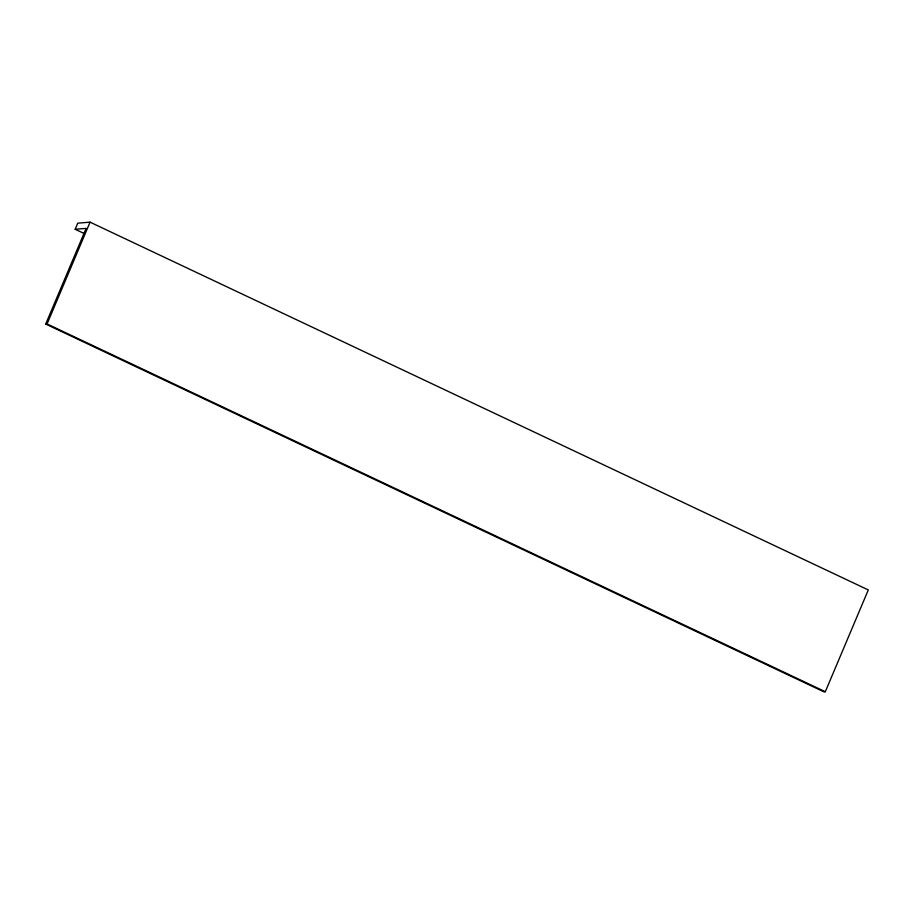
<?xml version="1.0" encoding="UTF-8"?>
<svg xmlns="http://www.w3.org/2000/svg" width="914" height="914" viewBox="0 0 914 914"><rect width="100%" height="100%" fill="white"/><g stroke="black" fill="none" stroke-linecap="round" stroke-linejoin="round"><path stroke-width="1.37" d="M75.177 229.277L77.747 223.165L90.063 222.159L868.3 589.941L825.308 691.727L823.937 691.841L45.7 324.059L86.122 228.374L75.177 229.277L84.202 233.538M45.7 324.059L47.071 323.944L90.063 222.159M47.071 323.944L825.308 691.727"/></g></svg>
